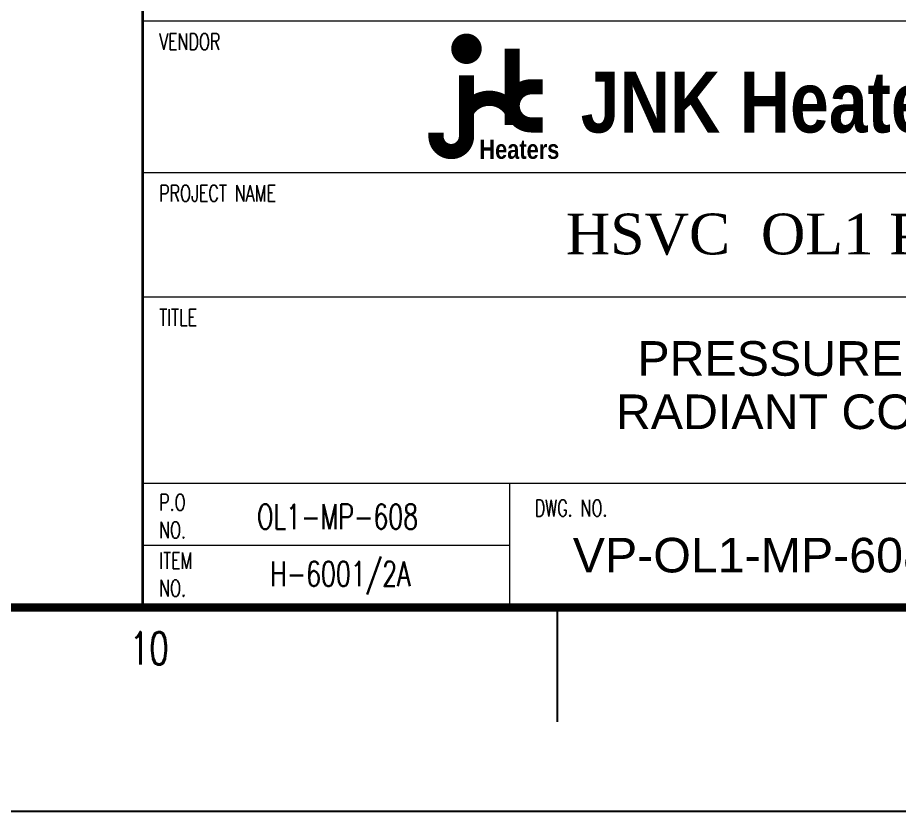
# Model space of a CAD drawing. Header units: millimetres. Extents: x 0 to 91981, y -132907 to 77676.
# Drawn here: x 41330 to 45918, y 0 to 4132 of the extents above; entities that cross this region are included whole.
import ezdxf
from ezdxf.enums import TextEntityAlignment as Align

# ---------------------------------------------------------------- set-up
doc = ezdxf.new("R2010")
doc.units = ezdxf.units.MM
doc.header["$LTSCALE"] = 60
for name, color, linetype in [('BODER', 7, 'Continuous'), ('border', 130, 'Continuous'), ('CON-R', 1, 'Continuous'), ('FORM', 7, 'Continuous'), ('TITLE', 7, 'Continuous')]:
    doc.layers.add(name, color=color, linetype=linetype)
doc.styles.add('Arial', font='arial.ttf', dxfattribs={"height": 0.2})
doc.styles.add('Logo', font='ARIALNB.TTF', dxfattribs={"width": 0.8})
doc.styles.add('ROMANS', font='ROMANS.shx', dxfattribs={"width": 0.8})
doc.styles.add('time', font='times.ttf', dxfattribs={"height": 5})

# ---------------------------------------------------------------- blocks, each defined once
blk = doc.blocks.new('TITLE')
at = {"color": 7, "lineweight": 0}
for p, q in [((699.671, 17.683), (699.671, 83.813)), ((699.671, 44.638), (823.671, 44.638)), ((699.671, 44.638), (823.671, 44.638)), ((699.671, 44.638), (823.671, 44.638)), ((699.671, 28.465), (823.671, 28.465)), ((731.528, 17.683), (731.528, 28.465)), ((731.528, 23.074), (699.671, 23.074))]:
    blk.add_line(p, q, dxfattribs=at)
at = {"color": 7}
for p, q in [((735.61, 17.683), (735.61, 7.78)), ((841, 0), (0, 0))]:
    blk.add_line(p, q, dxfattribs=at)
at = {"color": 7, "const_width": 0.707}
blk.add_lwpolyline([(28.293, 17.683), (823.671, 17.683)], dxfattribs=at)
at = {"layer": 'border', "color": 7, "linetype": 'Continuous', "lineweight": 0}
for p, q in [((699.671, 68.573), (823.671, 68.573)), ((699.671, 55.42), (823.671, 55.42))]:
    blk.add_line(p, q, dxfattribs=at)
at = {"layer": 'TITLE', "color": 7, "lineweight": 0, "const_width": 0.216}
blk.add_lwpolyline([(699.671, 17.683), (699.671, 96.966), (823.671, 96.966)], dxfattribs=at)
at = {"color": 7, "lineweight": 0, "style": 'ROMANS', "width": 0.7}
for s, height, p in [('VENDOR', 1.4376, (701.108, 66.057)), ('PROJECT NAME', 1.43761, (701.108, 52.904)), ('TITLE', 1.4376, (701.108, 42.122)), ('P.O', 1.4376, (701.108, 26.091)), ('DWG. NO.', 1.4376, (733.685, 25.59)), ('NO.', 1.4376, (701.108, 23.695)), ('ITEM', 1.4376, (701.108, 21.034)), ('NO.', 1.4376, (701.108, 18.638))]:
    blk.add_text(s, height=height, dxfattribs=at).set_placement(p)
at = {"lineweight": 0, "style": 'time'}
blk.add_text('HSVC  OL1 PROJECT', height=3.53659, dxfattribs=at).set_placement((761.671, 48.328), align=Align.CENTER)
at = {"lineweight": 0, "style": 'ROMANS', "width": 0.7}
for s, p in [('OL1-MP-608', (716.577, 24.496)), ('H-6001/2A', (716.821, 19.533))]:
    blk.add_text(s, height=2.1564, dxfattribs=at).set_placement(p, align=Align.CENTER)
at = {"color": 7, "style": 'ROMANS', "width": 0.7}
blk.add_text('10', height=2.8293, dxfattribs=at).set_placement((700.244, 14.146), align=Align.MIDDLE)
at = {"layer": 'BODER', "color": 7, "style": 'Arial'}
blk.add_text('PRESSURE PARTS', height=3, dxfattribs=at).set_placement((761.671, 39.296), align=Align.MIDDLE)
blk = doc.blocks.new('JNKLOGO')
at = {"layer": 'FORM', "color": 1, "const_width": 20}
blk.add_lwpolyline([(5218.1, 519.6, 1), (5238.1, 519.6, 1)], format="xyb", close=True, dxfattribs=at)
blk.add_lwpolyline([(5288.1, 519.6), (5288.1, 419.6)], dxfattribs=at)
for points in [[(5188.1, 409.6), (5188.1, 404.6, 1), (5228.1, 404.6), (5228.1, 484.6)], [(5328.1, 469.6), (5313.1, 469.6, 1), (5313.1, 419.6), (5328.1, 419.6)], [(5288.1, 437.1, 0.583333), (5228.1, 437.1, 0.583333)]]:
    blk.add_lwpolyline(points, format="xyb", dxfattribs=at)
at = {"layer": 'FORM', "color": 1, "style": 'Logo'}
for s, height, p in [('JNK Heaters Co., Ltd.', 80, (5378.1, 409.6)), ('Heaters', 25, (5245, 375))]:
    blk.add_text(s, height=height, dxfattribs=at).set_placement(p)

msp = doc.modelspace()

# ---------------------------------------------------------------- block references
at = {"linetype": 'ByBlock', "xscale": 60, "yscale": 60, "zscale": 60}
msp.add_blockref('TITLE', (-0.0007, 0.00023), dxfattribs=at)
at = {"layer": 'CON-R', "xscale": 3.962579310741384, "yscale": 3.962579310741384, "zscale": 3.962579310741384}
msp.add_blockref('JNKLOGO', (22948.55448, 1910.78488), dxfattribs=at)

# ---------------------------------------------------------------- texts
at = {"layer": 'BODER', "color": 7, "style": 'Arial'}
msp.add_text('RADIANT COILS (1/2)', height=180, dxfattribs=at).set_placement((45700.24437, 2057.76827), align=Align.MIDDLE)
msp.add_text('VP-OL1-MP-608-H-6001/2A-1021', height=180, dxfattribs=at).set_placement((46111.9191, 1243.89253), align=Align.CENTER)

doc.saveas('drawing.dxf')
